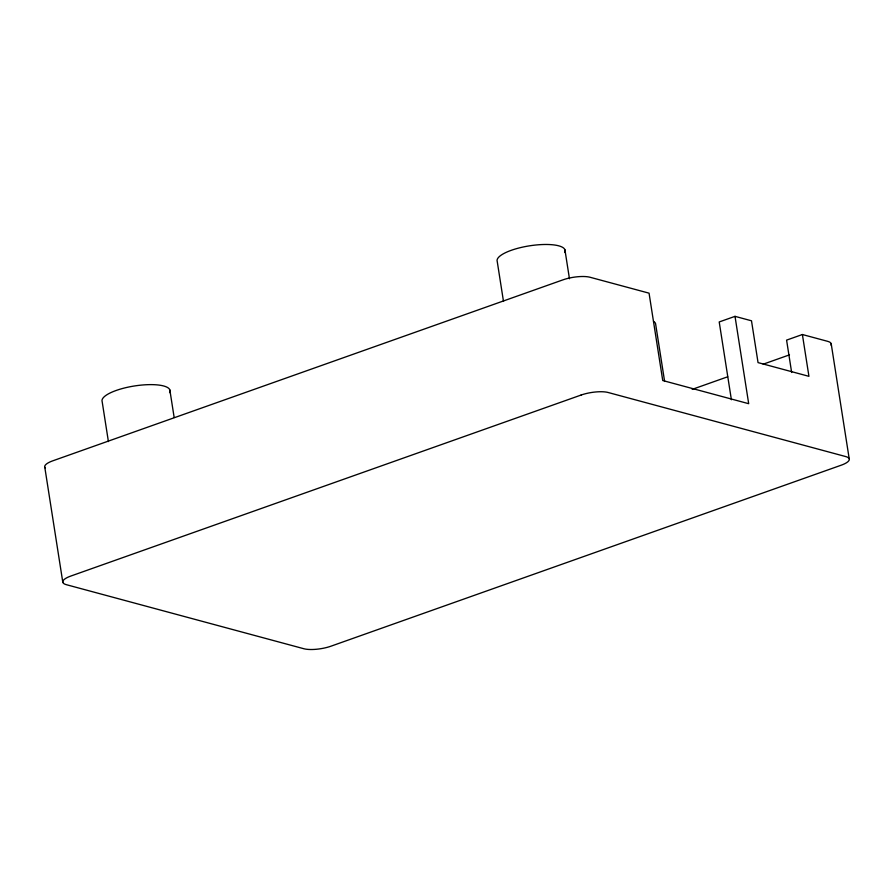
<?xml version="1.0" encoding="UTF-8"?>
<svg xmlns="http://www.w3.org/2000/svg" width="894" height="894" viewBox="0 0 894 894"><rect width="100%" height="100%" fill="white"/><g stroke="black" fill="none" stroke-linecap="round" stroke-linejoin="round"><path stroke-width="1.34" d="M791.659 372.496L786.586 340.122L802.387 334.524L808.936 376.329L758.045 362.606L751.496 320.79L735.013 316.353L719.212 321.952L731.393 399.752M692.179 389.382L727.682 376.787M763.185 364.193L789.48 354.862M802.387 334.524L827.632 341.329A19.646 5.677 -8.9 0 1 831.007 345.129M831.174 343.598L849.222 458.834M735.013 316.353L748.691 403.697L662.733 380.52L649.055 293.165L590.118 277.274A19.646 5.677 -8.9 0 0 563.008 279.833L52.813 460.812A19.646 5.677 -8.9 0 0 45.192 467.864M664.622 381.459L655.559 323.606A34.385 9.935 -8.9 0 0 653.548 321.337M564.93 249.817L569.456 278.749M503.49 301.423L497.232 261.473A34.385 9.935 -8.9 0 1 532.209 245.437A34.385 9.935 -8.9 0 1 564.628 252.488M169.849 389.963L174.162 417.509M108.409 441.569L102.162 401.618A34.385 9.935 -8.9 0 1 137.14 385.582A34.385 9.935 -8.9 0 1 169.558 392.622M44.778 467.182L62.826 582.419M581.055 395.059L70.861 576.038A19.646 5.677 -8.9 0 0 66.368 584.687L303.882 648.742A19.646 5.677 -8.9 0 0 330.992 646.183L841.187 465.204A19.646 5.677 -8.9 0 0 845.679 456.555L608.166 392.5A19.646 5.677 -8.9 0 0 581.055 395.059"/></g></svg>
